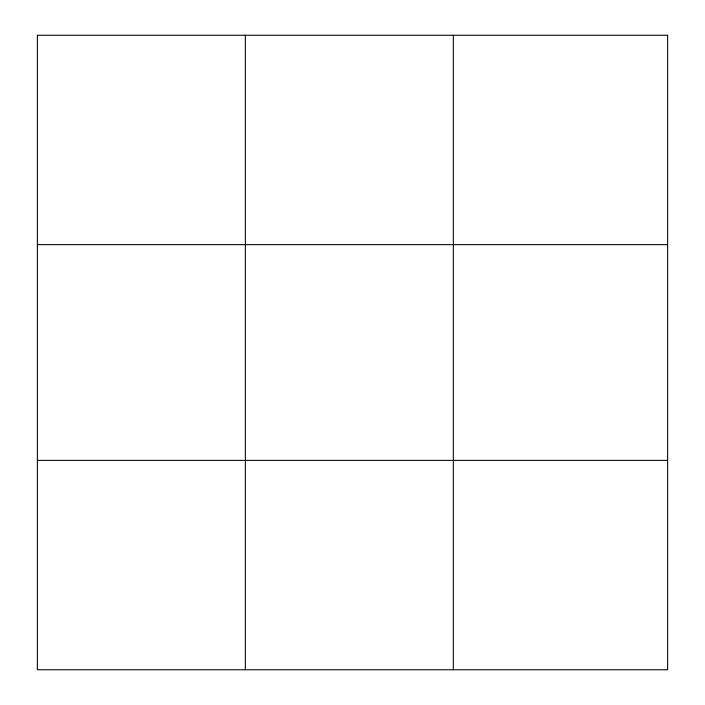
<?xml version="1.0" encoding="UTF-8"?>
<svg xmlns="http://www.w3.org/2000/svg" width="705" height="705" viewBox="0 0 705 705"><rect width="100%" height="100%" fill="white"/><g stroke="black" fill="none" stroke-linecap="round" stroke-linejoin="round"><path stroke-width="1.06" d="M245.358 669.75L245.358 35.25M453.333 669.75L453.333 35.25M37.383 244.635L667.617 244.635M37.383 460.365L667.617 460.365M667.617 35.25L667.617 669.75L37.383 669.75L37.383 35.25L667.617 35.25"/></g></svg>
